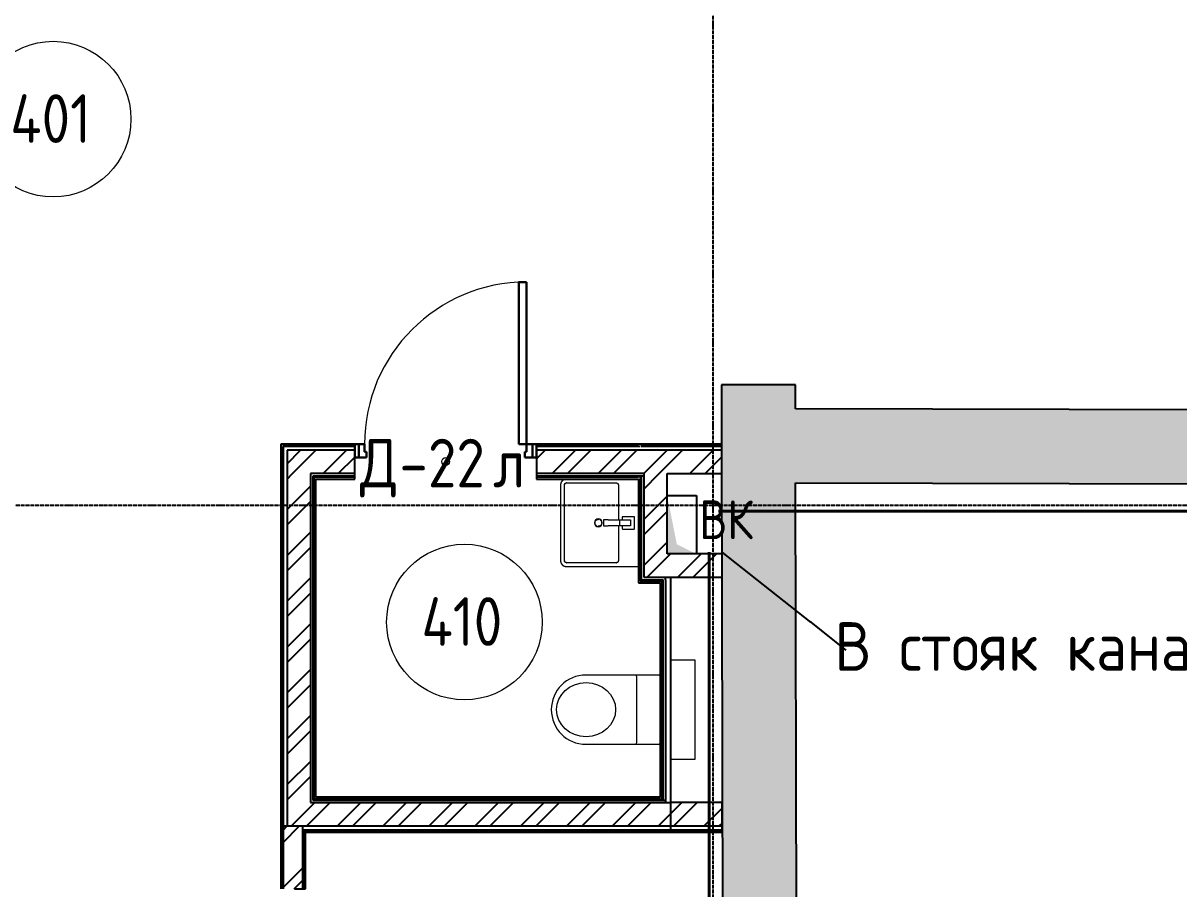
# Model space of a CAD drawing. Header units: millimetres. Extents: x -129048 to 476301, y -5853 to 215316.
# Drawn here: x 326917 to 332859, y 6783 to 11234 of the extents above; entities that cross this region are included whole.
import ezdxf
from ezdxf import colors
from ezdxf.entities.mleader import LeaderData, LeaderLine
from ezdxf.math import Vec2, Vec3

# ---------------------------------------------------------------- set-up
doc = ezdxf.new("R2010")
doc.units = ezdxf.units.MM
doc.linetypes.add('ADSK_Линия сетки', pattern=[25, 20, -2.5, 0, -2.5])
for name, color, linetype, lineweight in [('GAZLAITER', 1, 'Continuous', 40), ('Аннотация', 7, 'Continuous', 9), ('Двери', 251, 'Continuous', 18), ('Дренаж', 36, 'Continuous', 40), ('Марки дверей', 7, 'Continuous', 20), ('Марки помещений', 7, 'Continuous', 20), ('Сантехника', 251, 'Continuous', 18), ('Узлы', 7, 'Continuous', 18)]:
    doc.layers.add(name, color=color, linetype=linetype, lineweight=lineweight)
for name, color, linetype, lineweight, true_color in [('Линии', 7, 'Continuous', 9, 0x00a600), ('Обобщенные модели', 5, 'Continuous', 18, 0x0000ff), ('Стены внутренние', 5, 'Continuous', 18, 0x0000ff), ('Стены штриховка', 5, 'Continuous', 18, 0x0000ff)]:
    doc.layers.add(name, color=color, linetype=linetype, lineweight=lineweight, true_color=true_color)
doc.styles.add('GOST Common_1', font='GOST Common_0.ttf', dxfattribs={"width": 0.9, "height": 200})
doc.styles.add('GOST Common_2', font='GOST Common_0.ttf', dxfattribs={"width": 0.9, "height": 250})
doc.styles.add('PIK', font='isocpeur.ttf', dxfattribs={"width": 0.9, "height": 250})
pattern_1 = [(45, (322754.53, 150), (-117.8655, 117.8655), []), (45, (322833.11, 150), (-117.8655, 117.8655), [])]

# ---------------------------------------------------------------- blocks, each defined once
blk = doc.blocks.new('AC_Дверь_Однопольная - Д-22л 933х2200h-1983239-04 План 4-го этажа')
at = {"layer": 'Двери', "lineweight": 30}
for p, q in [((416.5, 923), (376.5, 923)), ((376.5, 923), (376.5, 90)), ((416.5, 90), (416.5, 923)), ((-446.5, 90), (-466.5, 90)), ((-466.5, 90), (-466.5, 20)), ((-416.5, 90), (-446.5, 90)), ((-446.5, 90), (-446.5, 20)), ((-446.5, 20), (-446.5, 90)), ((-416.5, 50), (-416.5, 90)), ((376.5, 90), (416.5, 90)), ((446.5, 90), (416.5, 90)), ((416.5, 90), (416.5, 50)), ((446.5, 20), (446.5, 90)), ((466.5, 90), (446.5, 90)), ((446.5, 90), (446.5, 20)), ((466.5, 20), (466.5, 90)), ((-466.5, 20), (-446.5, 20)), ((-446.5, 20), (-406.5, 20)), ((-406.5, 50), (-416.5, 50)), ((-406.5, 20), (-406.5, 50)), ((416.5, 50), (406.5, 50)), ((406.5, 50), (406.5, 20)), ((406.5, 20), (446.5, 20)), ((446.5, 20), (466.5, 20))]:
    blk.add_line(p, q, dxfattribs=at)
at = {"layer": 'Двери'}
blk.add_arc((416.5, 90), 833, 90, 180, dxfattribs=at)
blk = doc.blocks.new('Parametric_Porcelain_bathroom_sink_20774 - 450х400мм-2098795-04 План 4-го этажа')
at = {"layer": 'Сантехника'}
for p, q in [((320, 424), (-70, 424)), ((-100, 394), (-100, 24)), ((-80, 137.2), (-80, 394)), ((-70, 404), (320, 404)), ((330, 394), (330, 137.2)), ((140, 203.1), (110, 203.1)), ((110, 203.1), (110, 180.1)), ((140, 203.1), (110, 203.1)), ((110, 120.5), (110, 180.1)), ((140, 180.1), (140, 203.1)), ((140, 180.1), (140, 120.5)), ((110, 127.2), (-70, 127.2)), ((110, 85.5), (110, 120.5)), ((140, 120.5), (110, 120.5)), ((320, 127.2), (140, 127.2)), ((140, 120.5), (140, 85.5)), ((93.2, 105.2), (93.2, 45.6)), ((110, 107.1), (95.1, 107.1)), ((110, 65.5), (110, 85.5)), ((140, 65.5), (110, 65.5)), ((154.6, 107.1), (140, 107.1)), ((140, 85.5), (140, 65.5)), ((156.5, 45.6), (156.5, 105.2)), ((94.7, 44.1), (155, 44.1))]:
    blk.add_line(p, q, dxfattribs=at)
at = {"layer": 'Сантехника', "flags": 128}
for points in [[(-70, 424), (-71.2, 424), (-72.4, 423.9), (-73.6, 423.8), (-74.8, 423.6), (-76, 423.4), (-77.1, 423.1), (-78.3, 422.8), (-79.4, 422.5), (-80.6, 422.1), (-81.7, 421.6), (-82.8, 421.1), (-83.9, 420.6), (-84.9, 420), (-85.9, 419.4), (-86.9, 418.8), (-87.9, 418.1), (-88.9, 417.3), (-89.8, 416.6), (-90.7, 415.7), (-91.5, 414.9), (-92.3, 414), (-93.1, 413.1), (-93.9, 412.2), (-94.6, 411.2), (-95.2, 410.2), (-95.9, 409.2), (-96.5, 408.1), (-97, 407.1), (-97.5, 406), (-98, 404.9), (-98.4, 403.7), (-98.7, 402.6), (-99.1, 401.4), (-99.3, 400.3), (-99.6, 399.1), (-99.7, 397.9), (-99.9, 396.7), (-100, 395.5), (-100, 394.3), (-100, 394)], [(350, 394), (350, 395.2), (349.9, 396.4), (349.8, 397.6), (349.6, 398.8), (349.4, 400), (349.1, 401.1), (348.8, 402.3), (348.5, 403.4), (348.1, 404.6), (347.6, 405.7), (347.1, 406.8), (346.6, 407.9), (346, 408.9), (345.4, 409.9), (344.8, 410.9), (344.1, 411.9), (343.3, 412.9), (342.6, 413.8), (341.7, 414.7), (340.9, 415.5), (340, 416.3), (339.1, 417.1), (338.2, 417.9), (337.2, 418.6), (336.2, 419.2), (335.2, 419.9), (334.1, 420.5), (333.1, 421), (332, 421.5), (330.9, 422), (329.7, 422.4), (328.6, 422.7), (327.4, 423.1), (326.3, 423.3), (325.1, 423.6), (323.9, 423.7), (322.7, 423.9), (321.5, 424), (320.3, 424), (320, 424)], [(-80, 394), (-80, 394.4), (-80, 394.8), (-79.9, 395.2), (-79.9, 395.6), (-79.8, 396), (-79.7, 396.4), (-79.6, 396.8), (-79.5, 397.1), (-79.4, 397.5), (-79.2, 397.9), (-79, 398.3), (-78.9, 398.6), (-78.7, 399), (-78.5, 399.3), (-78.3, 399.6), (-78, 400), (-77.8, 400.3), (-77.5, 400.6), (-77.2, 400.9), (-77, 401.2), (-76.7, 401.4), (-76.4, 401.7), (-76.1, 402), (-75.7, 402.2), (-75.4, 402.4), (-75.1, 402.6), (-74.7, 402.8), (-74.4, 403), (-74, 403.2), (-73.6, 403.3), (-73.2, 403.5), (-72.9, 403.6), (-72.5, 403.7), (-72.1, 403.8), (-71.7, 403.9), (-71.3, 403.9), (-70.9, 404), (-70.5, 404), (-70.1, 404), (-70, 404)], [(-79.9, 395.3), (-80, 394.9), (-80, 394.5), (-80, 394.1), (-80, 394)], [(-76, 402), (-76.3, 401.8), (-76.6, 401.5), (-76.9, 401.2), (-77.2, 401), (-77.4, 400.7)], [(-70, 404), (-70.4, 404), (-70.8, 404), (-71.2, 403.9), (-71.6, 403.9)], [(321.3, 403.9), (320.9, 404), (320.5, 404), (320.1, 404), (320, 404)], [(320, 404), (320.4, 404), (320.8, 404), (321.2, 403.9), (321.6, 403.9), (322, 403.8), (322.4, 403.7), (322.8, 403.6), (323.1, 403.5), (323.5, 403.4), (323.9, 403.2), (324.3, 403), (324.6, 402.9), (325, 402.7), (325.3, 402.5), (325.6, 402.3), (326, 402), (326.3, 401.8), (326.6, 401.5), (326.9, 401.2), (327.2, 401), (327.4, 400.7), (327.7, 400.4), (328, 400.1), (328.2, 399.7), (328.4, 399.4), (328.6, 399.1), (328.8, 398.7), (329, 398.4), (329.2, 398), (329.3, 397.6), (329.5, 397.2), (329.6, 396.9), (329.7, 396.5), (329.8, 396.1), (329.9, 395.7), (329.9, 395.3), (330, 394.9), (330, 394.5), (330, 394.1), (330, 394)], [(328, 400), (327.8, 400.3), (327.5, 400.6), (327.2, 400.9), (327, 401.2), (326.7, 401.4)], [(330, 394), (330, 394.4), (330, 394.8), (329.9, 395.2), (329.9, 395.6)], [(-80, 137.2), (-80, 136.8), (-80, 136.4), (-79.9, 136), (-79.9, 135.6)], [(-70, 127.2), (-70.4, 127.2), (-70.8, 127.2), (-71.2, 127.2), (-71.6, 127.3), (-72, 127.4), (-72.4, 127.5), (-72.8, 127.6), (-73.1, 127.7), (-73.5, 127.8), (-73.9, 128), (-74.3, 128.1), (-74.6, 128.3), (-75, 128.5), (-75.3, 128.7), (-75.6, 128.9), (-76, 129.2), (-76.3, 129.4), (-76.6, 129.7), (-76.9, 129.9), (-77.2, 130.2), (-77.4, 130.5), (-77.7, 130.8), (-78, 131.1), (-78.2, 131.4), (-78.4, 131.8), (-78.6, 132.1), (-78.8, 132.5), (-79, 132.8), (-79.2, 133.2), (-79.3, 133.5), (-79.5, 133.9), (-79.6, 134.3), (-79.7, 134.7), (-79.8, 135.1), (-79.9, 135.5), (-79.9, 135.9), (-80, 136.3), (-80, 136.7), (-80, 137.1), (-80, 137.2)], [(-78, 131.2), (-77.8, 130.9), (-77.5, 130.6), (-77.2, 130.3), (-77, 130), (-76.7, 129.7)], [(-71.3, 127.3), (-70.9, 127.2), (-70.5, 127.2), (-70.1, 127.2), (-70, 127.2)], [(330, 137.2), (330, 136.8), (330, 136.4), (329.9, 136), (329.9, 135.6), (329.8, 135.2), (329.7, 134.8), (329.6, 134.4), (329.5, 134), (329.4, 133.6), (329.2, 133.3), (329, 132.9), (328.9, 132.6), (328.7, 132.2), (328.5, 131.9), (328.3, 131.5), (328, 131.2), (327.8, 130.9), (327.5, 130.6), (327.2, 130.3), (327, 130), (326.7, 129.7), (326.4, 129.5), (326.1, 129.2), (325.7, 129), (325.4, 128.8), (325.1, 128.5), (324.7, 128.4), (324.4, 128.2), (324, 128), (323.6, 127.9), (323.2, 127.7), (322.9, 127.6), (322.5, 127.5), (322.1, 127.4), (321.7, 127.3), (321.3, 127.3), (320.9, 127.2), (320.5, 127.2), (320.1, 127.2), (320, 127.2)], [(320, 127.2), (320.4, 127.2), (320.8, 127.2), (321.2, 127.2), (321.6, 127.3)], [(326, 129.2), (326.3, 129.4), (326.6, 129.7), (326.9, 129.9), (327.2, 130.2), (327.4, 130.5)], [(329.9, 135.9), (330, 136.3), (330, 136.7), (330, 137.1), (330, 137.2)]]:
    blk.add_lwpolyline(points, dxfattribs=at)
at = {"layer": 'Сантехника'}
for centre, radius, start, end in [((125, 230), 20, 0, 180), ((125, 230), 18.2, 95.84531, 146.66266), ((125, 230), 18.2, 85.13096, 94.18327), ((125, 230), 18.2, 52.75928, 62.71908), ((125, 230), 16.3, 36.87489, 45), ((125, 230), 16.3, 36.87489, 45), ((125, 230), 18.2, 45, 49.4056), ((125, 230), 18.2, 28.98332, 39.73377), ((125, 230), 20, 180, 360), ((125, 230), 18.2, 165.15778, 180), ((125, 230), 18.2, 180, 191.34075), ((125, 230), 16.3, 175.36727, 180), ((125, 230), 16.3, 175.36727, 180), ((125, 230), 16.3, 180, 198.62064), ((125, 230), 16.3, 180, 198.62064), ((125, 230), 18.2, 211.23268, 219.73377), ((125, 230), 16.3, 216.87489, 225), ((125, 230), 16.3, 216.87489, 225), ((125, 230), 18.2, 225, 229.4056), ((125, 230), 18.2, 232.75928, 242.71908), ((125, 230), 18.2, 265.13096, 274.18327), ((125, 230), 18.2, 275.84531, 326.66266), ((125, 230), 16.3, 0, 18.62064), ((125, 230), 16.3, 0, 18.62064), ((125, 230), 16.3, 355.36727, 360), ((125, 230), 16.3, 355.36727, 360), ((125, 230), 18.2, 345.15778, 360), ((125, 230), 18.2, 0, 11.34075), ((95.1, 105.2), 1.87, 90, 180), ((95.1, 105.2), 1.87, 120, 150), ((95.1, 105.2), 1.87, 120, 150), ((95.1, 105.2), 1.87, 120, 150), ((154.6, 105.2), 1.87, 0, 90), ((154.6, 105.2), 1.87, 30, 60), ((154.6, 105.2), 1.87, 30, 60), ((154.6, 105.2), 1.87, 30, 60), ((94.7, 45.6), 1.49, 180, 270), ((155, 45.6), 1.49, 270, 360)]:
    blk.add_arc(centre, radius, start, end, dxfattribs=at)
blk = doc.blocks.new('Туалет подвесной-Moderna R-Laufen - 000 White-1870147-04 План 4-го этажа')
at = {"layer": 'Обобщенные модели'}
for p, q in [((-53, 409.3), (-53, 37.4)), ((303, 37.4), (303, 409.3)), ((-43.1, 147.8), (293.1, 147.8))]:
    blk.add_line(p, q, dxfattribs=at)
for centre, radius, start, end in [((125, 409.3), 178, 360, 180), ((-43.1, 157.7), 9.89, 180, 270), ((293.1, 157.7), 9.89, 270, 360), ((-43.1, 37.4), 9.89, 180, 270), ((293.1, 37.4), 9.89, 270, 360)]:
    blk.add_arc(centre, radius, start, end, dxfattribs=at)
blk.add_ellipse((125, 408.3), major_axis=(0, 151.6), ratio=0.916517, dxfattribs=at)
at = {"layer": 'Сантехника'}
for p, q in [((-130, -27.5), (-130, -152.5)), ((380, -152.5), (380, -27.5)), ((-130, -152.5), (380, -152.5))]:
    blk.add_line(p, q, dxfattribs=at)
blk = doc.blocks.new('ADSK_Марка_Помещение_ОдноЗначение - Номер-247393-04 План 4-го этажа')
at = {"layer": 'Марки помещений'}
blk.add_circle((0, 0), 4, dxfattribs=at)
blk = doc.blocks.new('ADSK_Марка_Дверь - Типоразмер_ADSK_Марка-58376-04 План 4-го этажа')
at = {"layer": 'Марки дверей', "lineweight": 9}
blk.add_circle((0, 0), 0.2, dxfattribs=at)

msp = doc.modelspace()

# ---------------------------------------------------------------- hatches: boundary and pattern name
at = {"layer": 'Стены внутренние', "lineweight": 25, "true_color": 0x636466}
msp.add_hatch(color=251, dxfattribs=at).paths.add_polyline_path([(330520.03822, 2889.13153), (330900.03749, 2889.877), (330887.31441, 9375.36961), (330507.31515, 9374.62414), (330518.62743, 3608.27275)])
h = msp.add_hatch(color=251, dxfattribs=at)
h.paths.add_polyline_path([(339754.3954, 8847.82523), (339754.3954, 9227.82656), (337883.99515, 9232.77058), (337882.9907, 8852.77191), (339364.08801, 8848.85693)])
h.paths.add_polyline_path([(336382.99594, 8856.73684), (336383.81536, 9236.73552), (330887.55788, 9251.26425), (330888.30336, 8871.26096), (332865.37939, 8866.03495)])
h = msp.add_hatch(dxfattribs=at)
h.set_pattern_fill('FP_2', color=251, style=0, pattern_type=2)
h.set_pattern_definition(pattern_1)
h.paths.add_polyline_path([(330023.62614, 8918.39612), (330107.91266, 8918.39612), (330107.91266, 9038.39612), (329555.19697, 9038.39612), (329555.19697, 8918.39612), (329971.74128, 8918.39612)])
h.paths.add_polyline_path([(328393.41032, 8918.39612), (328622.19697, 8918.39612), (328622.19697, 9038.39612), (328273.41032, 9038.39612), (328273.41032, 8918.39612)])
h = msp.add_hatch(dxfattribs=at)
h.set_pattern_fill('FP_2', color=251, style=0, pattern_type=2)
h.set_pattern_definition(pattern_1)
h.paths.add_polyline_path([(330107.91266, 8918.39612), (330508.21016, 8918.39612), (330507.31515, 9038.39612), (330107.91266, 9038.39612), (330107.91266, 8924.11396)])
h = msp.add_hatch(dxfattribs=at)
h.set_pattern_fill('FP_2', color=251, style=0, pattern_type=2)
h.set_pattern_definition(pattern_1)
h.paths.add_polyline_path([(328393.41032, 7226.8724), (328393.41032, 8918.39612), (328273.41032, 8918.39612), (328273.75272, 7226.8724), (328353.41032, 7226.8724)])
h = msp.add_hatch(dxfattribs=at)
h.set_pattern_fill('FP_2', color=251, style=0, pattern_type=2)
h.set_pattern_definition(pattern_1)
h.paths.add_polyline_path([(330227.91266, 8505.38518), (330227.91266, 8918.39612), (330107.91266, 8918.39612), (330107.91266, 8505.38518)])
h = msp.add_hatch(dxfattribs=at)
h.set_pattern_fill('FP_2', color=251, style=0, pattern_type=2)
h.set_pattern_definition(pattern_1)
h.paths.add_polyline_path([(330219.90415, 8385.38518), (330246.90415, 8385.38518), (330246.90415, 8505.38518), (330107.91266, 8505.38518), (330107.91266, 8385.38518), (330206.90415, 8385.38518)])
h = msp.add_hatch(dxfattribs=at)
h.set_pattern_fill('FP_2', color=251, style=0, pattern_type=2)
h.set_pattern_definition(pattern_1)
h.paths.add_polyline_path([(330509.25581, 8385.38518), (330509.0204, 8505.38518), (330246.90415, 8505.38518), (330246.90415, 8385.38518), (330507.31515, 8385.38518)])
h = msp.add_hatch(dxfattribs=at)
h.set_pattern_fill('FP_2', color=251, style=0, pattern_type=2)
h.set_pattern_definition(pattern_1)
h.paths.add_polyline_path([(330246.90415, 7106.8724), (330246.90415, 7226.8724), (328273.41032, 7226.8724), (328273.41032, 7106.8724), (330023.62614, 7106.8724)])
h = msp.add_hatch(dxfattribs=at)
h.set_pattern_fill('FP_2', color=251, style=0, pattern_type=2)
h.set_pattern_definition(pattern_1)
h.paths.add_polyline_path([(330507.31515, 7106.8724), (330510.66537, 7106.8724), (330510.66537, 7226.8724), (330246.90415, 7226.8724), (330246.90415, 7106.8724)])
h = msp.add_hatch(dxfattribs=at)
h.set_pattern_fill('FP_1', color=251, style=0, pattern_type=2)
h.set_pattern_definition([(45, (322754.53, 150), (-179.605, 179.605), []), (45, (322818.03, 150), (0, 359.21), []), (45, (322691.03, 150), (0, 359.21), [])])
h.paths.add_polyline_path([(328253.41032, 4537.84524), (328353.41032, 4537.84524), (328353.41032, 5853.39612), (328253.41032, 5853.39612), (328253.41032, 4547.84524)])
h.paths.add_polyline_path([(328353.41032, 6783.39612), (328353.41032, 7106.8724), (328253.41032, 7106.8724), (328253.41032, 6783.39612), (328334.11721, 6783.39612)])
at = {"layer": 'Узлы', "lineweight": 25, "true_color": 0x636466}
msp.add_hatch(color=251, dxfattribs=at).paths.add_polyline_path([(330227.91266, 8505.38518), (330377.91266, 8505.38518), (330277.41013, 8554.88265), (330227.91266, 8805.38518), (330227.91266, 8544.41101)])

# ---------------------------------------------------------------- linework, layer by layer
at = {"linetype": 'ADSK_Линия сетки', "lineweight": 25}
for p, q in [((330464.44493, -2753.38365), (330464.44493, 21818.8012)), ((311668.30983, 8756.78828), (379896.25284, 8756.78828))]:
    msp.add_line(p, q, dxfattribs=at)
at = {"layer": 'Дренаж'}
for p, q in [((337924.40275, 8725.41245), (330491.01742, 8725.41245)), ((330443.08517, 3292.39919), (330443.08517, 8514.81548))]:
    msp.add_line(p, q, dxfattribs=at)
at = {"layer": 'Линии', "color": 251, "lineweight": 25, "true_color": 0x636466}
for p, q in [((330227.91266, 8805.38518), (330377.91266, 8805.38518)), ((330227.91266, 8505.38518), (330227.91266, 8805.38518)), ((330377.91266, 8805.38518), (330377.91266, 8505.38518)), ((330377.91266, 8505.38518), (330227.91266, 8505.38518))]:
    msp.add_line(p, q, dxfattribs=at)
at = {"layer": 'Стены внутренние', "color": 251, "lineweight": 25, "true_color": 0x636466}
for p, q in [((330887.31441, 9375.36961), (330507.31515, 9374.62414)), ((330507.31515, 9374.62414), (330507.91197, 9070.39612)), ((330887.55788, 9251.26425), (330887.31441, 9375.36961)), ((336384.00039, 9236.73552), (330887.55788, 9251.26425)), ((328622.19697, 9070.39612), (328241.41032, 9070.39612)), ((328241.41032, 9070.39612), (328241.41032, 6783.39612)), ((330507.91197, 9070.39612), (329555.19697, 9070.39612)), ((330507.9159, 9068.39612), (330516.78027, 4549.84524)), ((328622.19697, 8890.39612), (328622.19697, 9000.39612)), ((329555.19697, 9000.39612), (329555.19697, 8890.39612)), ((330227.91266, 8505.38518), (330227.91266, 8918.39612)), ((330227.91266, 8918.39612), (330508.21016, 8918.39612)), ((328421.41032, 8890.39612), (328622.19697, 8890.39612)), ((328421.41032, 7254.8724), (328421.41032, 8890.39612)), ((329555.19697, 8890.39612), (330079.91266, 8890.39612)), ((330079.91266, 8890.39612), (330079.91266, 8357.38518)), ((330900.03749, 2889.877), (330888.30336, 8871.26096)), ((330888.30336, 8871.26096), (336382.99594, 8856.73684)), ((330509.0204, 8505.38518), (330227.91266, 8505.38518)), ((330246.90415, 8385.38518), (330509.25581, 8385.38518)), ((330246.90415, 7074.8724), (330246.90415, 8385.38518)), ((330079.91266, 8357.38518), (330191.90415, 8357.38518)), ((330191.90415, 8357.38518), (330191.90415, 7254.8724)), ((330191.90415, 7254.8724), (328421.41032, 7254.8724)), ((330510.66537, 7226.8724), (330246.90415, 7226.8724)), ((330510.66537, 7074.8724), (330510.66537, 7226.8724)), ((328253.41032, 7106.8724), (328273.41032, 7106.8724)), ((328368.41032, 6783.39612), (328368.41032, 7074.8724)), ((328368.41032, 7074.8724), (330510.66537, 7074.8724)), ((328311.41032, 6783.39612), (328368.41032, 6783.39612))]:
    msp.add_line(p, q, dxfattribs=at)
at = {"layer": 'Стены штриховка', "color": 251, "lineweight": 25, "true_color": 0x636466}
for p, q in [((328622.19697, 9068.39612), (328241.41032, 9068.39612)), ((328241.41032, 9058.39612), (328243.41032, 9058.39612)), ((328243.41032, 9070.39612), (328243.41032, 6783.39612)), ((328622.19697, 9058.39612), (328253.41032, 9058.39612)), ((328253.41032, 9058.39612), (328253.41032, 6783.39612)), ((328622.19697, 9038.39612), (328273.41032, 9038.39612)), ((328273.41032, 9038.39612), (328273.41032, 7106.8724)), ((330079.91266, 9068.39612), (329555.19697, 9068.39612)), ((330088.91266, 9058.39612), (329555.19697, 9058.39612)), ((330507.97475, 9038.39612), (329555.19697, 9038.39612)), ((330079.91266, 9068.39612), (330079.91266, 9070.39612)), ((330507.9159, 9068.39612), (330088.91266, 9068.39612)), ((330507.93551, 9058.39612), (330094.91266, 9058.39612)), ((330507.9159, 9068.39612), (330507.91197, 9070.39612)), ((328622.19697, 8918.39612), (328393.41032, 8918.39612)), ((328393.41032, 8918.39612), (328393.41032, 7226.8724)), ((330107.91266, 8918.39612), (329555.19697, 8918.39612)), ((330107.91266, 8918.39612), (330107.91266, 8385.38518)), ((328622.19697, 8905.39612), (328406.41032, 8905.39612)), ((328406.41032, 8905.39612), (328406.41032, 7239.8724)), ((328622.19697, 8899.39612), (328412.41032, 8899.39612)), ((328412.41032, 8899.39612), (328412.41032, 7245.8724)), ((330107.91266, 8905.39612), (329555.19697, 8905.39612)), ((330079.91266, 8899.39612), (329555.19697, 8899.39612)), ((330079.91266, 8899.39612), (330079.91266, 8905.39612)), ((330088.91266, 8905.39612), (330088.91266, 8366.38518)), ((330094.91266, 8905.39612), (330094.91266, 8372.38518)), ((330107.91266, 8385.38518), (330246.90415, 8385.38518)), ((330219.90415, 8372.38518), (330219.90415, 8385.38518)), ((330088.91266, 8366.38518), (330200.90415, 8366.38518)), ((330094.91266, 8372.38518), (330206.90415, 8372.38518)), ((330200.90415, 7239.8724), (330200.90415, 8366.38518)), ((330206.90415, 7239.8724), (330206.90415, 8372.38518)), ((330219.90415, 8372.38518), (330219.90415, 7226.8724)), ((328393.41032, 7226.8724), (330246.90415, 7226.8724)), ((328406.41032, 7239.8724), (330219.90415, 7239.8724)), ((328412.41032, 7245.8724), (330191.90415, 7245.8724)), ((330191.90415, 7245.8724), (330191.90415, 7239.8724)), ((328243.41032, 7086.8724), (328241.41032, 7086.8724)), ((328241.41032, 7076.8724), (328243.41032, 7076.8724)), ((328241.41032, 7074.8724), (328243.41032, 7074.8724)), ((328273.41032, 7106.8724), (330510.66537, 7106.8724)), ((328353.41032, 7106.8724), (328353.41032, 6783.39612)), ((328353.41032, 7086.8724), (330510.66537, 7086.8724)), ((328353.41032, 7076.8724), (330510.66537, 7076.8724)), ((328368.41032, 7074.8724), (328353.41032, 7074.8724)), ((328359.41032, 7074.8724), (328359.41032, 6783.39612))]:
    msp.add_line(p, q, dxfattribs=at)

# ---------------------------------------------------------------- block references
at = {"layer": 'Двери', "color": 251, "lineweight": 25, "true_color": 0x636466}
msp.add_blockref('AC_Дверь_Однопольная - Д-22л 933х2200h-1983239-04 План 4-го этажа', (329088.69697, 8980.39612), dxfattribs=at)
at = {"layer": 'Марки дверей', "color": 251, "lineweight": 25, "true_color": 0x636466, "xscale": 99.99999999999993, "yscale": 99.99999999999993, "zscale": 99.99999999999993}
msp.add_blockref('ADSK_Марка_Дверь - Типоразмер_ADSK_Марка-58376-04 План 4-го этажа', (329088.69697, 8980.39612), dxfattribs=at)
at = {"layer": 'Марки помещений', "color": 251, "lineweight": 25, "true_color": 0x636466, "xscale": 99.99999999999993, "yscale": 99.99999999999993, "zscale": 99.99999999999993}
for p in [(327071.0741, 10740.79814), (329185.51701, 8155.16606)]:
    msp.add_blockref('ADSK_Марка_Помещение_ОдноЗначение - Номер-247393-04 План 4-го этажа', p, dxfattribs=at)
at = {"layer": 'Сантехника', "color": 251, "lineweight": 25, "true_color": 0x636466, "rotation": 89.9999999999999}
for name, p in [('Parametric_Porcelain_bathroom_sink_20774 - 450х400мм-2098795-04 План 4-го этажа', (330103.91266, 8540.39612)), ('Туалет подвесной-Moderna R-Laufen - 000 White-1870147-04 План 4-го этажа', (330219.40415, 7579.8724))]:
    msp.add_blockref(name, p, dxfattribs=at)

# ---------------------------------------------------------------- texts
at = {"layer": 'Аннотация', "color": 251, "lineweight": 25, "true_color": 0x636466, "insert": (330392.8472, 8781.48214), "char_height": 200, "width": 360.759375, "attachment_point": 1, "style": 'GOST Common_1'}
msp.add_mtext('ВК', dxfattribs=at)
at = {"layer": 'Марки дверей', "color": 251, "lineweight": 25, "true_color": 0x636466, "char_height": 250, "attachment_point": 1, "style": 'GOST Common_2'}
for s, insert, width in [('\\fGOST Common|b0|i0|c204|p34|;\\W.9;Д', (328648.8677, 9097.40921), 245.316375), ('-22', (328851.27395, 9097.40921), 584.4301875), ('\\fGOST Common|b0|i0|c204|p34|;\\W.9;л', (329333.47707, 9097.40921), 194.8100625)]:
    msp.add_mtext(s, dxfattribs=dict(at, insert=insert, width=width))
at = {"layer": 'Марки помещений', "color": 251, "lineweight": 25, "true_color": 0x636466, "char_height": 250, "width": 548.35425, "attachment_point": 1, "style": 'GOST Common_2'}
for s, insert in [('401', (326850.11684, 10868.52321)), ('410', (328964.55976, 8282.89113))]:
    msp.add_mtext(s, dxfattribs=dict(at, insert=insert))

# ---------------------------------------------------------------- next in the draw order: leaders
at = {"layer": 'GAZLAITER', "color": 18, "lineweight": 25, "ltscale": 10, "true_color": 0x000000}
ml = msp.add_multileader_mtext('Standard', dxfattribs=at)
ml.set_content('{\\C256;\\c0;В стояк канализации}', color=1, style='PIK')
ml.set_leader_properties()
ml.build(insert=Vec2(0, 0))
ml.multileader.update_dxf_attribs({"text_right_attachment_type": 6, "dogleg_length": 0.36, "arrow_head_size": 0.18})
ctx = ml.context
ctx.base_point, ctx.char_height, ctx.arrow_head_size, ctx.landing_gap_size, ctx.plane_origin = Vec3(331146.76559, 8010.76214), 250, 0.18, 0.09, Vec3(330509.0019, 8448.89994)
ctx.right_attachment, ctx.text_align_type = 6, 2
notes = []
notes.append((ctx, [(0, (1, 1, 0), (331146.40559, 8010.76214), (1, 0), 0.36, [(0, [(330509.0019, 8514.81548)], 0, [])])]))
ctx.mtext.insert, ctx.mtext.alignment, ctx.mtext.flow_direction = Vec3(334173.10559, 8154.51214), 3, 5
ctx.mtext.has_bg_fill, ctx.mtext.bg_color, ctx.mtext.bg_scale_factor, ctx.mtext.bg_transparency, ctx.mtext.use_window_bg_color = 1, -1027028792, 1.5, 0, 1
for ctx, leaders in notes:
    for number, flags, end, landing, length, lines in leaders:
        leader = LeaderData()
        leader.index, (leader.has_last_leader_line, leader.has_dogleg_vector, leader.attachment_direction) = number, flags
        leader.last_leader_point, leader.dogleg_vector, leader.dogleg_length = Vec3(end), Vec3(landing), length
        for number, points, colour, breaks in lines:
            line = LeaderLine()
            line.index, line.vertices, line.color, line.breaks = number, Vec3.list(points), colors.encode_raw_color(colour), breaks
            leader.lines.append(line)
        ctx.leaders.append(leader)

doc.saveas('drawing.dxf')
